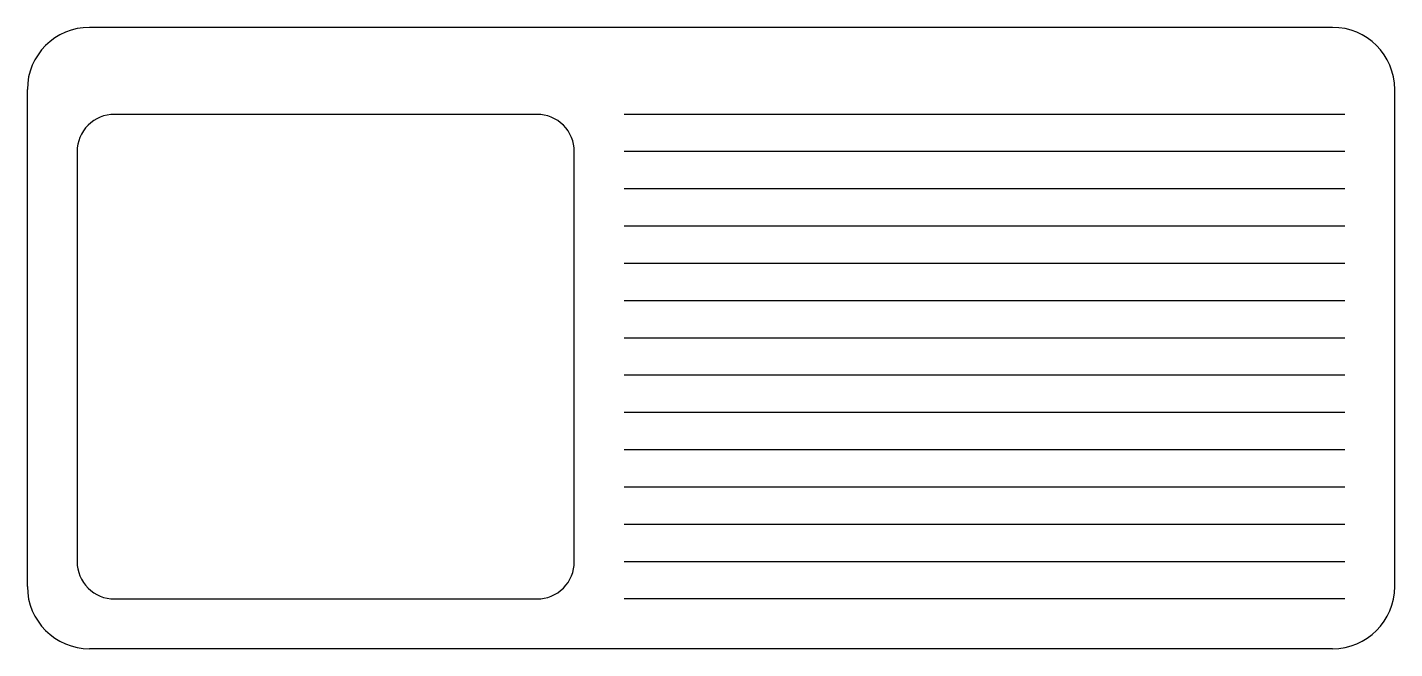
# Model space of a CAD drawing. Extents: x 3653 to 4753, y -76 to 424.
import ezdxf

# ---------------------------------------------------------------- set-up
doc = ezdxf.new("R2010")
doc.units = 0
doc.header["$LTSCALE"] = 20
doc.header["$MEASUREMENT"] = 0
doc.layers.get('0').update_dxf_attribs({"linetype": 'CONTINUOUS'})

# ---------------------------------------------------------------- blocks, each defined once
blk = doc.blocks.new('A$C15DA580C')
at = {"color": 7, "linetype": 'Continuous'}
for p, q in [((440, 500), (50, 500)), ((1050, 500), (440, 500)), ((0, 50), (0, 450)), ((1100, 50), (1100, 450)), ((1060, 430), (480, 430)), ((1060, 400), (480, 400)), ((1060, 370), (480, 370)), ((1060, 340), (480, 340)), ((1060, 310), (480, 310)), ((1060, 280), (480, 280)), ((1060, 250), (480, 250)), ((1060, 220), (480, 220)), ((1060, 190), (480, 190)), ((1060, 160), (480, 160)), ((1060, 130), (480, 130)), ((1060, 100), (480, 100)), ((1060, 70), (480, 70)), ((1060, 40), (480, 40)), ((440, 0), (50, 0)), ((1050, 0), (440, 0))]:
    blk.add_line(p, q, dxfattribs=at)
blk.add_lwpolyline([(440, 70), (440, 400, 0.414214), (410, 430), (70, 430, 0.414214), (40, 400), (40, 70, 0.414214), (70, 40), (410, 40, 0.414214)], format="xyb", close=True, dxfattribs=at)
for centre, start, end in [((50, 450), 90, 180), ((1050, 450), 0, 90), ((50, 50), 180, 270), ((1050, 50), 270, 0)]:
    blk.add_arc(centre, 50, start, end, dxfattribs=at)

msp = doc.modelspace()

# ---------------------------------------------------------------- block references
at = {"color": 7, "linetype": 'Continuous'}
msp.add_blockref('A$C15DA580C', (3652.8, -76.5), dxfattribs=at)

doc.saveas('drawing.dxf')
